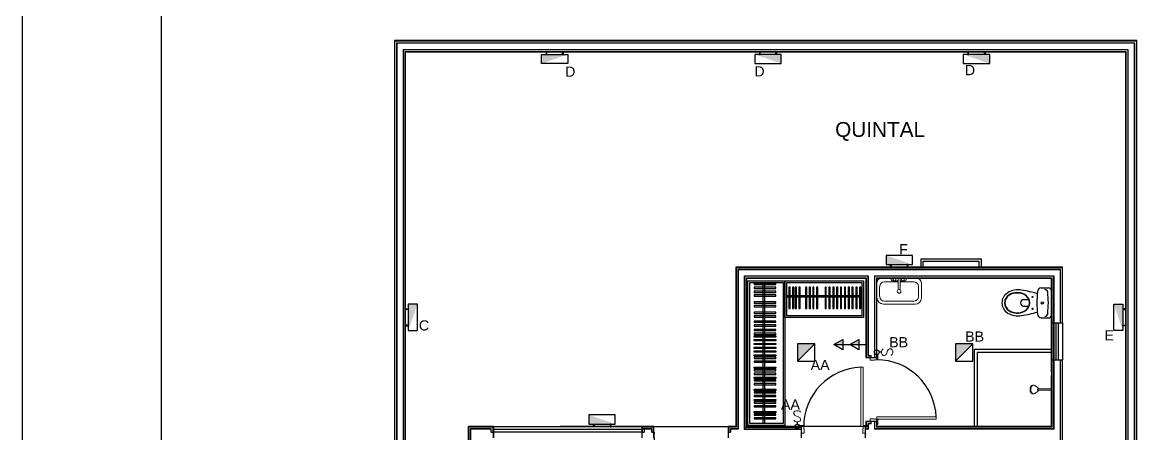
# Model space of a CAD drawing. Header units: millimetres. Extents: x 3082 to 3316, y 298 to 342.
# Drawn here: x 3252.96 to 3267.97, y 327.7 to 333.24 of the extents above; entities that cross this region are included whole.
import ezdxf
from ezdxf.enums import TextEntityAlignment as Align

# ---------------------------------------------------------------- set-up
doc = ezdxf.new("R2010")
doc.units = ezdxf.units.MM
doc.header["$MEASUREMENT"] = 0
doc.linetypes.add('CONTINU', pattern=[0])
for name, color, linetype in [('-HIDRO', 8, 'CONTINUOUS'), ('eletroduto parede e teto', 2, 'CONTINU'), ('Especificações', 3, 'CONTINUOUS'), ('PL3', 3, 'CONTINUOUS'), ('Pontos Elétricos', 3, 'CONTINUOUS'), ('Pontos Luminotécnicos', 3, 'CONTINUOUS'), ('PONTOS_ELETRICOS', 2, 'CONTINUOUS')]:
    doc.layers.add(name, color=color, linetype=linetype)
doc.styles.add('ARIAL', font='arial.ttf', dxfattribs={"height": 2})
doc.styles.add('Arial_2', font='arial.ttf', dxfattribs={"height": 200})
doc.styles.add('INTERRUPTOR', font='romant__.ttf', dxfattribs={"height": 0.6})

# ---------------------------------------------------------------- blocks, each defined once
blk = doc.blocks.new('terreo')
at = {"layer": '-HIDRO', "lineweight": 25}
for p, q in [((-5.711, 15.86), (-5.711, -11.14)), ((4.285, 15.86), (-5.711, 15.86)), ((4.285, -11.14), (4.285, 15.86)), ((-5.561, -10.99), (-5.561, 15.71)), ((-5.561, 15.71), (4.135, 15.71)), ((4.135, 15.71), (4.135, -6.09)), ((3.285, 12.81), (-1.115, 12.81)), ((-1.115, 12.81), (-1.115, 10.66)), ((3.285, 12.06), (3.285, 12.81)), ((-0.965, 12.66), (0.635, 12.66)), ((-0.965, 10.66), (-0.965, 12.66)), ((0.635, 12.66), (0.635, 11.59)), ((0.785, 12.66), (3.135, 12.66)), ((0.785, 11.59), (0.785, 12.66)), ((3.135, 12.66), (3.135, 11.398)), ((0.635, 11.59), (0.785, 11.59)), ((2.095, 11.7), (2.095, 10.66)), ((3.135, 11.7), (2.095, 11.7)), ((2.135, 11.66), (2.135, 10.66)), ((3.135, 11.66), (2.135, 11.66)), ((3.285, 9.063), (3.285, 11.56)), ((3.135, 11.348), (3.135, 10.66)), ((-4.378, 10.66), (-4.715, 10.66)), ((-4.715, 10.66), (-4.715, 0.793)), ((-4.378, 10.51), (-4.378, 10.66)), ((-2.216, 10.66), (-3.478, 10.66)), ((-2.378, 10.66), (-2.378, 10.51)), ((-2.216, 10.51), (-2.216, 10.66)), ((-1.115, 10.66), (-1.215, 10.66)), ((-1.215, 10.66), (-1.215, 10.51)), ((-0.27, 10.66), (-0.965, 10.66)), ((-0.23, 10.51), (-0.23, 10.66)), ((0.635, 10.66), (0.63, 10.66)), ((0.63, 10.66), (0.63, 10.51)), ((0.785, 10.73), (0.635, 10.73)), ((0.635, 10.73), (0.635, 10.66)), ((0.785, 10.66), (0.785, 10.73)), ((3.135, 10.66), (0.785, 10.66))]:
    blk.add_line(p, q, dxfattribs=at)
at = {"layer": '-HIDRO'}
for p, q in [((-5.711, 15.858), (4.282, 15.858)), ((-5.708, 15.858), (-5.708, -11.137)), ((-5.706, -11.135), (-5.706, 15.858)), ((-5.706, 15.855), (4.28, 15.855)), ((-5.681, 15.83), (-5.681, -11.11)), ((-5.681, 15.83), (4.255, 15.83)), ((-5.678, 15.828), (-5.678, -11.107)), ((-5.678, 15.828), (4.252, 15.828)), ((4.252, 15.828), (4.252, -11.107)), ((4.255, 15.83), (4.255, -11.11)), ((4.28, 15.855), (4.28, -11.135)), ((4.282, 15.858), (4.282, -11.137)), ((-5.593, 15.742), (-5.593, -11.023)), ((-5.593, 15.742), (4.167, 15.742)), ((-5.591, 15.74), (-5.591, -11.02)), ((-5.591, 15.74), (4.165, 15.74)), ((-5.566, 15.715), (-5.566, -10.995)), ((-5.566, 15.715), (4.14, 15.715)), ((-5.563, -10.992), (-5.563, 15.715)), ((-5.563, 15.713), (4.138, 15.713)), ((-5.563, 15.71), (-5.561, 15.71)), ((4.138, 15.713), (4.138, -6.092)), ((4.14, 15.715), (4.14, -6.095)), ((4.165, 15.74), (4.165, -6.12)), ((4.167, 15.742), (4.167, -6.123)), ((-1.115, 12.807), (3.282, 12.807)), ((-1.112, 12.807), (-1.112, 10.658)), ((-1.112, 12.805), (3.28, 12.805)), ((-1.11, 12.805), (-1.11, 10.655)), ((-1.085, 12.78), (3.255, 12.78)), ((-1.085, 12.78), (-1.085, 10.63)), ((-1.083, 12.778), (3.252, 12.778)), ((-1.083, 12.778), (-1.083, 10.627)), ((3.252, 12.778), (3.252, 12.06)), ((3.255, 12.78), (3.255, 12.06)), ((3.28, 12.805), (3.28, 12.06)), ((3.282, 12.807), (3.282, 12.06)), ((-0.998, 12.693), (0.667, 12.693)), ((-0.998, 12.693), (-0.998, 10.62)), ((-0.995, 12.69), (0.665, 12.69)), ((-0.995, 10.623), (-0.995, 12.69)), ((-0.97, 12.665), (0.64, 12.665)), ((-0.97, 10.645), (-0.97, 12.665)), ((-0.97, 12.662), (0.638, 12.662)), ((-0.968, 10.658), (-0.968, 12.662)), ((-0.965, 12.66), (-0.968, 12.66)), ((-0.952, 10.676), (-0.952, 12.626)), ((-0.952, 12.626), (-0.454, 12.626)), ((-0.454, 12.626), (-0.454, 10.676)), ((-0.454, 12.128), (-0.454, 12.626)), ((-0.454, 12.626), (0.607, 12.626)), ((0.607, 12.626), (0.607, 12.128)), ((0.638, 12.662), (0.638, 11.592)), ((0.64, 12.665), (0.64, 11.595)), ((0.665, 12.69), (0.665, 11.62)), ((0.667, 12.693), (0.667, 11.62)), ((0.752, 12.693), (3.167, 12.693)), ((0.752, 12.693), (0.752, 11.59)), ((0.755, 12.69), (3.165, 12.69)), ((0.755, 12.69), (0.755, 11.59)), ((0.78, 12.665), (3.14, 12.665)), ((0.78, 12.665), (0.78, 11.59)), ((0.78, 12.662), (3.138, 12.662)), ((0.782, 12.662), (0.782, 11.59)), ((0.785, 12.66), (0.782, 12.66)), ((3.138, 12.662), (3.138, 10.658)), ((3.14, 12.665), (3.14, 10.655)), ((3.165, 12.69), (3.165, 10.63)), ((3.167, 12.693), (3.167, 10.627)), ((-0.927, 10.701), (-0.927, 12.602)), ((-0.927, 12.602), (-0.478, 12.602)), ((-0.478, 12.602), (-0.478, 10.701)), ((-0.429, 12.153), (-0.429, 12.602)), ((-0.429, 12.602), (0.582, 12.602)), ((0.582, 12.602), (0.582, 12.153)), ((3, 12.53), (3.096, 12.53)), ((2.762, 12.371), (2.832, 12.371)), ((2.762, 12.283), (2.832, 12.283)), ((0.607, 12.128), (-0.454, 12.128)), ((0.582, 12.153), (-0.429, 12.153)), ((3, 12.125), (3.096, 12.125)), ((3.135, 12.06), (3.285, 12.06)), ((3.135, 12.06), (3.135, 11.56)), ((3.195, 12.06), (3.195, 11.56)), ((3.225, 12.06), (3.225, 11.56)), ((3.285, 12.06), (3.285, 11.56)), ((0.638, 11.592), (0.71, 11.592)), ((0.64, 11.595), (0.71, 11.595)), ((0.665, 11.62), (0.71, 11.62)), ((0.71, 11.59), (0.71, 11.62)), ((3.135, 11.56), (3.285, 11.56)), ((3.252, 11.56), (3.252, 9.063)), ((3.255, 11.56), (3.255, 9.063)), ((3.28, 11.56), (3.28, 9.063)), ((3.282, 11.56), (3.282, 9.063)), ((-4.712, 0.793), (-4.712, 10.66)), ((-4.381, 10.658), (-4.712, 10.658)), ((-4.71, 0.793), (-4.71, 10.658)), ((-4.381, 10.585), (-4.381, 10.658)), ((-4.378, 10.66), (-2.378, 10.66)), ((-4.378, 10.66), (-4.378, 10.51)), ((-2.378, 10.66), (-2.378, 10.51)), ((-2.218, 10.658), (-2.378, 10.658)), ((-2.376, 10.658), (-2.376, 10.585)), ((-2.218, 10.585), (-2.218, 10.658)), ((-2.215, 10.66), (-1.215, 10.66)), ((-1.212, 10.658), (-1.212, 10.585)), ((-1.112, 10.658), (-1.212, 10.658)), ((-0.968, 10.66), (-0.965, 10.66)), ((-0.23, 10.658), (-0.968, 10.658)), ((-0.454, 10.676), (-0.952, 10.676)), ((-0.478, 10.701), (-0.927, 10.701)), ((0.57, 10.66), (-0.2, 10.66)), ((0.638, 10.658), (0.63, 10.658)), ((0.638, 10.727), (0.638, 10.658)), ((0.71, 10.727), (0.638, 10.727)), ((0.64, 10.725), (0.64, 10.655)), ((0.71, 10.725), (0.64, 10.725)), ((0.665, 10.7), (0.665, 10.63)), ((0.71, 10.7), (0.665, 10.7)), ((0.667, 10.7), (0.667, 10.627)), ((0.71, 10.7), (0.71, 10.73)), ((0.752, 10.73), (0.752, 10.627)), ((0.755, 10.73), (0.755, 10.63)), ((0.78, 10.73), (0.78, 10.655)), ((3.138, 10.658), (0.78, 10.658)), ((0.782, 10.73), (0.782, 10.658)), ((0.782, 10.66), (0.785, 10.66)), ((-4.383, 10.655), (-4.71, 10.655)), ((-4.408, 10.63), (-4.685, 10.63)), ((-4.685, 0.793), (-4.685, 10.63)), ((-4.408, 10.627), (-4.682, 10.627)), ((-4.682, 0.793), (-4.682, 10.627)), ((-4.408, 10.585), (-4.408, 10.63)), ((-4.408, 10.585), (-4.378, 10.585)), ((-4.383, 10.585), (-4.383, 10.655)), ((-2.378, 10.62), (-4.378, 10.62)), ((-2.378, 10.585), (-4.378, 10.585)), ((-2.221, 10.655), (-2.378, 10.655)), ((-2.246, 10.63), (-2.378, 10.63)), ((-2.246, 10.627), (-2.378, 10.627)), ((-2.378, 10.585), (-2.348, 10.585)), ((-2.373, 10.655), (-2.373, 10.585)), ((-2.348, 10.63), (-2.348, 10.585)), ((-2.246, 10.585), (-2.246, 10.63)), ((-2.246, 10.585), (-2.216, 10.585)), ((-2.221, 10.585), (-2.221, 10.655)), ((-1.215, 10.585), (-1.185, 10.585)), ((-1.11, 10.655), (-1.21, 10.655)), ((-1.21, 10.655), (-1.21, 10.585)), ((-1.085, 10.63), (-1.185, 10.63)), ((-1.185, 10.63), (-1.185, 10.585)), ((-1.083, 10.627), (-1.185, 10.627)), ((-0.23, 10.62), (-0.998, 10.62)), ((-0.23, 10.645), (-0.995, 10.645)), ((-0.23, 10.623), (-0.995, 10.623)), ((-0.23, 10.655), (-0.97, 10.655)), ((0.64, 10.655), (0.63, 10.655)), ((0.665, 10.63), (0.63, 10.63)), ((0.667, 10.627), (0.63, 10.627)), ((3.167, 10.627), (0.752, 10.627)), ((3.165, 10.63), (0.755, 10.63)), ((3.14, 10.655), (0.78, 10.655))]:
    blk.add_line(p, q, dxfattribs=at)
at = {"layer": '-HIDRO', "linetype": 'Continuous'}
for p, q in [((1.38, 12.81), (1.38, 12.92)), ((1.38, 12.92), (2.19, 12.92)), ((2.19, 12.92), (2.19, 12.81)), ((1.41, 12.81), (1.41, 12.89)), ((1.41, 12.89), (2.16, 12.89)), ((2.16, 12.81), (1.41, 12.81)), ((2.16, 12.89), (2.16, 12.81))]:
    blk.add_line(p, q, dxfattribs=at)
at = {"layer": '-HIDRO', "lineweight": 9}
for p, q in [((1.072, 12.612), (0.887, 12.612)), ((0.996, 12.622), (1.072, 12.622)), ((1.072, 12.641), (1.072, 12.52)), ((1.098, 12.641), (1.098, 12.52)), ((1.098, 12.622), (1.161, 12.622)), ((1.283, 12.612), (1.098, 12.612)), ((0.823, 12.549), (0.823, 12.412)), ((1.347, 12.412), (1.347, 12.549)), ((1.385, 12.394), (1.385, 12.596)), ((1.385, 12.394), (1.385, 12.596)), ((0.874, 12.31), (1.301, 12.31)), ((0.874, 12.31), (1.301, 12.31)), ((0.887, 12.348), (1.283, 12.348)), ((2.898, 11.218), (2.891, 11.218)), ((2.957, 11.181), (2.917, 11.211)), ((2.917, 11.109), (2.957, 11.139)), ((2.987, 11.17), (2.955, 11.17)), ((2.955, 11.15), (2.987, 11.15)), ((3.134, 11.17), (3.115, 11.17)), ((3.115, 11.15), (3.134, 11.15)), ((3.14, 11.185), (3.134, 11.185)), ((3.134, 11.135), (3.134, 11.185)), ((3.134, 11.135), (3.14, 11.135)), ((3.14, 11.185), (3.14, 11.135)), ((2.891, 11.102), (2.898, 11.102))]:
    blk.add_line(p, q, dxfattribs=at)
at = {"layer": '-HIDRO', "ltscale": 0.5}
for p, q in [((-0.577, 12.589), (-0.866, 12.589)), ((-0.866, 12.589), (-0.866, 12.573)), ((-0.866, 12.573), (-0.577, 12.573)), ((-0.577, 12.539), (-0.866, 12.539)), ((-0.866, 12.539), (-0.866, 12.522)), ((-0.866, 12.522), (-0.577, 12.522)), ((-0.577, 12.485), (-0.866, 12.485)), ((-0.866, 12.485), (-0.866, 12.468)), ((-0.866, 12.468), (-0.577, 12.468)), ((-0.748, 12.602), (-0.748, 10.701)), ((-0.727, 12.602), (-0.727, 10.701)), ((-0.577, 12.573), (-0.577, 12.589)), ((-0.577, 12.522), (-0.577, 12.539)), ((-0.577, 12.468), (-0.577, 12.485)), ((-0.384, 12.54), (-0.4, 12.54)), ((-0.4, 12.54), (-0.4, 12.251)), ((-0.384, 12.251), (-0.384, 12.54)), ((-0.333, 12.54), (-0.35, 12.54)), ((-0.35, 12.54), (-0.35, 12.251)), ((-0.333, 12.251), (-0.333, 12.54)), ((-0.298, 12.54), (-0.314, 12.54)), ((-0.314, 12.54), (-0.314, 12.251)), ((-0.298, 12.251), (-0.298, 12.54)), ((-0.247, 12.54), (-0.264, 12.54)), ((-0.264, 12.54), (-0.264, 12.251)), ((-0.247, 12.251), (-0.247, 12.54)), ((-0.159, 12.54), (-0.176, 12.54)), ((-0.176, 12.54), (-0.176, 12.251)), ((-0.159, 12.251), (-0.159, 12.54)), ((-0.109, 12.54), (-0.125, 12.54)), ((-0.125, 12.54), (-0.125, 12.251)), ((-0.109, 12.251), (-0.109, 12.54)), ((-0.062, 12.54), (-0.078, 12.54)), ((-0.078, 12.54), (-0.078, 12.251)), ((-0.062, 12.251), (-0.062, 12.54)), ((-0.011, 12.54), (-0.028, 12.54)), ((-0.028, 12.54), (-0.028, 12.251)), ((-0.011, 12.251), (-0.011, 12.54)), ((0.105, 12.54), (0.088, 12.54)), ((0.088, 12.54), (0.088, 12.251)), ((0.105, 12.251), (0.105, 12.54)), ((0.155, 12.54), (0.139, 12.54)), ((0.139, 12.54), (0.139, 12.251)), ((0.155, 12.251), (0.155, 12.54)), ((0.209, 12.54), (0.193, 12.54)), ((0.193, 12.54), (0.193, 12.251)), ((0.209, 12.251), (0.209, 12.54)), ((0.26, 12.54), (0.243, 12.54)), ((0.243, 12.54), (0.243, 12.251)), ((0.26, 12.251), (0.26, 12.54)), ((0.311, 12.54), (0.294, 12.54)), ((0.294, 12.54), (0.294, 12.251)), ((0.311, 12.251), (0.311, 12.54)), ((0.364, 12.54), (0.348, 12.54)), ((0.348, 12.54), (0.348, 12.251)), ((0.364, 12.251), (0.364, 12.54)), ((0.415, 12.54), (0.399, 12.54)), ((0.399, 12.54), (0.399, 12.251)), ((0.415, 12.251), (0.415, 12.54)), ((0.466, 12.54), (0.449, 12.54)), ((0.449, 12.54), (0.449, 12.251)), ((0.466, 12.251), (0.466, 12.54)), ((0.52, 12.54), (0.503, 12.54)), ((0.503, 12.54), (0.503, 12.251)), ((0.52, 12.251), (0.52, 12.54)), ((0.57, 12.54), (0.554, 12.54)), ((0.554, 12.54), (0.554, 12.251)), ((0.57, 12.251), (0.57, 12.54)), ((-0.577, 12.434), (-0.866, 12.434)), ((-0.866, 12.434), (-0.866, 12.418)), ((-0.866, 12.418), (-0.577, 12.418)), ((-0.577, 12.34), (-0.866, 12.34)), ((-0.866, 12.34), (-0.866, 12.324)), ((-0.866, 12.324), (-0.577, 12.324)), ((-0.577, 12.418), (-0.577, 12.434)), ((-0.577, 12.324), (-0.577, 12.34)), ((0.554, 12.422), (-0.429, 12.422)), ((0.554, 12.402), (-0.429, 12.402)), ((-0.577, 12.29), (-0.866, 12.29)), ((-0.866, 12.29), (-0.866, 12.273)), ((-0.866, 12.273), (-0.577, 12.273)), ((-0.577, 12.202), (-0.866, 12.202)), ((-0.866, 12.202), (-0.866, 12.185)), ((-0.866, 12.185), (-0.577, 12.185)), ((-0.577, 12.273), (-0.577, 12.29)), ((-0.577, 12.185), (-0.577, 12.202)), ((-0.4, 12.251), (-0.384, 12.251)), ((-0.35, 12.251), (-0.333, 12.251)), ((-0.314, 12.251), (-0.298, 12.251)), ((-0.264, 12.251), (-0.247, 12.251)), ((-0.176, 12.251), (-0.159, 12.251)), ((-0.125, 12.251), (-0.109, 12.251)), ((-0.078, 12.251), (-0.062, 12.251)), ((-0.028, 12.251), (-0.011, 12.251)), ((0.088, 12.251), (0.105, 12.251)), ((0.139, 12.251), (0.155, 12.251)), ((0.193, 12.251), (0.209, 12.251)), ((0.243, 12.251), (0.26, 12.251)), ((0.294, 12.251), (0.311, 12.251)), ((0.348, 12.251), (0.364, 12.251)), ((0.399, 12.251), (0.415, 12.251)), ((0.449, 12.251), (0.466, 12.251)), ((0.503, 12.251), (0.52, 12.251)), ((0.554, 12.251), (0.57, 12.251)), ((-0.577, 12.151), (-0.866, 12.151)), ((-0.866, 12.151), (-0.866, 12.134)), ((-0.866, 12.134), (-0.577, 12.134)), ((-0.577, 12.082), (-0.866, 12.082)), ((-0.866, 12.082), (-0.866, 12.065)), ((-0.866, 12.065), (-0.577, 12.065)), ((-0.577, 12.031), (-0.866, 12.031)), ((-0.866, 12.031), (-0.866, 12.014)), ((-0.866, 12.014), (-0.577, 12.014)), ((-0.577, 12.134), (-0.577, 12.151)), ((-0.577, 12.065), (-0.577, 12.082)), ((-0.577, 12.014), (-0.577, 12.031)), ((-0.577, 11.97), (-0.866, 11.97)), ((-0.866, 11.97), (-0.866, 11.954)), ((-0.866, 11.954), (-0.577, 11.954)), ((-0.577, 11.92), (-0.866, 11.92)), ((-0.866, 11.92), (-0.866, 11.903)), ((-0.866, 11.903), (-0.577, 11.903)), ((-0.866, 11.867), (-0.866, 11.883)), ((-0.866, 11.883), (-0.577, 11.883)), ((-0.577, 11.867), (-0.866, 11.867)), ((-0.577, 11.954), (-0.577, 11.97)), ((-0.577, 11.903), (-0.577, 11.92)), ((-0.577, 11.883), (-0.577, 11.867)), ((-0.866, 11.816), (-0.866, 11.832)), ((-0.866, 11.832), (-0.577, 11.832)), ((-0.577, 11.816), (-0.866, 11.816)), ((-0.866, 11.765), (-0.866, 11.781)), ((-0.866, 11.781), (-0.577, 11.781)), ((-0.577, 11.765), (-0.866, 11.765)), ((-0.866, 11.714), (-0.866, 11.731)), ((-0.866, 11.731), (-0.577, 11.731)), ((-0.577, 11.714), (-0.866, 11.714)), ((-0.577, 11.832), (-0.577, 11.816)), ((-0.577, 11.781), (-0.577, 11.765)), ((-0.577, 11.731), (-0.577, 11.714)), ((-0.866, 11.663), (-0.866, 11.68)), ((-0.866, 11.68), (-0.577, 11.68)), ((-0.577, 11.663), (-0.866, 11.663)), ((-0.866, 11.613), (-0.866, 11.629)), ((-0.866, 11.629), (-0.577, 11.629)), ((-0.577, 11.613), (-0.866, 11.613)), ((-0.577, 11.595), (-0.866, 11.595)), ((-0.866, 11.595), (-0.866, 11.579)), ((-0.866, 11.579), (-0.577, 11.579)), ((-0.577, 11.68), (-0.577, 11.663)), ((-0.577, 11.629), (-0.577, 11.613)), ((-0.577, 11.579), (-0.577, 11.595)), ((-0.577, 11.544), (-0.866, 11.544)), ((-0.866, 11.544), (-0.866, 11.528)), ((-0.866, 11.528), (-0.577, 11.528)), ((-0.866, 11.447), (-0.866, 11.463)), ((-0.866, 11.463), (-0.577, 11.463)), ((-0.577, 11.447), (-0.866, 11.447)), ((-0.577, 11.43), (-0.866, 11.43)), ((-0.866, 11.43), (-0.866, 11.413)), ((-0.866, 11.413), (-0.577, 11.413)), ((-0.577, 11.528), (-0.577, 11.544)), ((-0.577, 11.463), (-0.577, 11.447)), ((-0.577, 11.413), (-0.577, 11.43)), ((-0.577, 11.379), (-0.866, 11.379)), ((-0.866, 11.379), (-0.866, 11.362)), ((-0.866, 11.362), (-0.577, 11.362)), ((-0.866, 11.309), (-0.866, 11.325)), ((-0.866, 11.325), (-0.577, 11.325)), ((-0.577, 11.309), (-0.866, 11.309)), ((-0.577, 11.291), (-0.866, 11.291)), ((-0.866, 11.291), (-0.866, 11.275)), ((-0.866, 11.275), (-0.577, 11.275)), ((-0.577, 11.362), (-0.577, 11.379)), ((-0.577, 11.325), (-0.577, 11.309)), ((-0.577, 11.275), (-0.577, 11.291)), ((-0.577, 11.241), (-0.866, 11.241)), ((-0.866, 11.241), (-0.866, 11.224)), ((-0.866, 11.224), (-0.577, 11.224)), ((-0.866, 11.149), (-0.866, 11.165)), ((-0.866, 11.165), (-0.577, 11.165)), ((-0.577, 11.149), (-0.866, 11.149)), ((-0.577, 11.131), (-0.866, 11.131)), ((-0.866, 11.131), (-0.866, 11.115)), ((-0.866, 11.115), (-0.577, 11.115)), ((-0.577, 11.224), (-0.577, 11.241)), ((-0.577, 11.165), (-0.577, 11.149)), ((-0.577, 11.115), (-0.577, 11.131)), ((-0.577, 11.08), (-0.866, 11.08)), ((-0.866, 11.08), (-0.866, 11.064)), ((-0.866, 11.064), (-0.577, 11.064)), ((-0.866, 11.01), (-0.866, 11.027)), ((-0.866, 11.027), (-0.577, 11.027)), ((-0.577, 11.01), (-0.866, 11.01)), ((-0.577, 10.993), (-0.866, 10.993)), ((-0.866, 10.993), (-0.866, 10.977)), ((-0.866, 10.977), (-0.577, 10.977)), ((-0.577, 11.064), (-0.577, 11.08)), ((-0.577, 11.027), (-0.577, 11.01)), ((-0.577, 10.977), (-0.577, 10.993)), ((-0.577, 10.942), (-0.866, 10.942)), ((-0.866, 10.942), (-0.866, 10.926)), ((-0.866, 10.926), (-0.577, 10.926)), ((-0.866, 10.847), (-0.866, 10.864)), ((-0.866, 10.864), (-0.577, 10.864)), ((-0.577, 10.847), (-0.866, 10.847)), ((-0.577, 10.83), (-0.866, 10.83)), ((-0.866, 10.83), (-0.866, 10.814)), ((-0.866, 10.814), (-0.577, 10.814)), ((-0.577, 10.926), (-0.577, 10.942)), ((-0.577, 10.864), (-0.577, 10.847)), ((-0.577, 10.814), (-0.577, 10.83)), ((-0.577, 10.779), (-0.866, 10.779)), ((-0.866, 10.779), (-0.866, 10.763)), ((-0.866, 10.763), (-0.577, 10.763)), ((-0.577, 10.763), (-0.577, 10.779))]:
    blk.add_line(p, q, dxfattribs=at)
at = {"layer": '-HIDRO', "lineweight": 13}
for p, q in [((0.695, 11.59), (0.695, 11.555)), ((0.755, 11.555), (0.755, 11.56)), ((0.755, 11.56), (0.785, 11.56)), ((0.795, 11.63), (0.785, 11.63)), ((0.785, 11.59), (0.785, 11.56)), ((0.785, 11.56), (0.785, 11.59)), ((0.785, 11.56), (0.795, 11.56)), ((0.8, 11.565), (0.8, 11.625)), ((0.6, 11.46), (0.57, 11.46)), ((0.57, 11.46), (0.57, 10.66)), ((0.6, 10.66), (0.6, 11.46)), ((0.695, 11.555), (0.755, 11.555)), ((-0.27, 10.67), (-0.27, 10.66)), ((-0.27, 10.66), (-0.2, 10.66)), ((-0.205, 10.675), (-0.265, 10.675)), ((-0.2, 10.66), (-0.23, 10.66)), ((-0.23, 10.66), (-0.23, 10.57)), ((-0.2, 10.66), (-0.2, 10.67)), ((-0.2, 10.63), (-0.2, 10.66)), ((0.57, 10.66), (0.6, 10.66)), ((0.6, 10.66), (0.67, 10.66)), ((0.63, 10.66), (0.6, 10.66)), ((0.6, 10.66), (0.6, 10.63)), ((0.665, 10.675), (0.605, 10.675)), ((0.63, 10.57), (0.63, 10.66)), ((0.67, 10.66), (0.67, 10.67)), ((0.755, 10.765), (0.695, 10.765)), ((0.695, 10.765), (0.695, 10.73)), ((0.755, 10.76), (0.755, 10.765)), ((0.785, 10.76), (0.755, 10.76)), ((0.785, 10.79), (0.785, 10.76)), ((1.585, 10.79), (0.785, 10.79)), ((0.785, 10.76), (1.585, 10.76)), ((0.785, 10.76), (0.785, 10.73)), ((0.785, 10.73), (0.785, 10.76)), ((0.785, 10.69), (0.795, 10.69)), ((0.8, 10.695), (0.8, 10.755)), ((1.585, 10.76), (1.585, 10.79)), ((-2.378, 10.62), (-4.378, 10.62)), ((-2.378, 10.585), (-4.378, 10.585)), ((-0.23, 10.57), (-0.195, 10.57)), ((-0.195, 10.63), (-0.2, 10.63)), ((-0.195, 10.57), (-0.195, 10.63)), ((0.595, 10.63), (0.595, 10.57)), ((0.6, 10.63), (0.595, 10.63)), ((0.595, 10.57), (0.63, 10.57))]:
    blk.add_line(p, q, dxfattribs=at)
at = {"layer": '-HIDRO', "lineweight": 9, "flags": 128}
for points in [[(2.891, 11.218), (2.889, 11.218), (2.887, 11.218), (2.885, 11.218), (2.884, 11.217), (2.882, 11.217), (2.88, 11.216), (2.878, 11.216), (2.877, 11.215), (2.875, 11.214), (2.874, 11.213), (2.872, 11.212), (2.87, 11.211), (2.869, 11.21), (2.867, 11.209), (2.866, 11.207), (2.865, 11.206), (2.863, 11.205), (2.862, 11.203), (2.861, 11.201), (2.86, 11.2), (2.859, 11.198), (2.857, 11.196), (2.856, 11.195), (2.856, 11.193), (2.855, 11.191), (2.854, 11.189), (2.853, 11.187), (2.852, 11.185), (2.852, 11.183), (2.851, 11.181), (2.85, 11.178), (2.85, 11.176), (2.849, 11.174), (2.849, 11.172), (2.849, 11.17), (2.849, 11.167), (2.848, 11.165), (2.848, 11.163), (2.848, 11.161), (2.848, 11.16)], [(2.848, 11.16), (2.848, 11.158), (2.848, 11.155), (2.848, 11.153), (2.849, 11.151), (2.849, 11.149), (2.849, 11.147), (2.85, 11.144), (2.85, 11.142), (2.851, 11.14), (2.851, 11.138), (2.852, 11.136), (2.853, 11.134), (2.854, 11.132), (2.854, 11.13), (2.855, 11.128), (2.856, 11.126), (2.857, 11.124), (2.858, 11.122), (2.859, 11.121), (2.861, 11.119), (2.862, 11.117), (2.863, 11.116), (2.864, 11.114), (2.866, 11.113), (2.867, 11.112), (2.869, 11.11), (2.87, 11.109), (2.872, 11.108), (2.873, 11.107), (2.875, 11.106), (2.876, 11.105), (2.878, 11.105), (2.88, 11.104), (2.881, 11.103), (2.883, 11.103), (2.885, 11.103), (2.887, 11.102), (2.888, 11.102), (2.89, 11.102), (2.891, 11.102)], [(2.965, 11.17), (2.965, 11.171), (2.965, 11.172), (2.964, 11.172), (2.964, 11.173), (2.964, 11.174), (2.963, 11.175), (2.963, 11.176), (2.962, 11.176), (2.962, 11.177), (2.961, 11.178), (2.96, 11.179), (2.96, 11.179), (2.959, 11.18), (2.958, 11.181), (2.957, 11.181), (2.957, 11.181)], [(2.957, 11.139), (2.958, 11.139), (2.959, 11.14), (2.96, 11.141), (2.96, 11.141), (2.961, 11.142), (2.961, 11.143), (2.962, 11.144), (2.963, 11.144), (2.963, 11.145), (2.964, 11.146), (2.964, 11.147), (2.964, 11.147), (2.965, 11.148), (2.965, 11.149), (2.965, 11.15)], [(3.115, 11.17), (3.107, 11.17), (3.1, 11.17), (3.093, 11.17), (3.086, 11.17), (3.079, 11.17), (3.072, 11.17), (3.065, 11.17), (3.058, 11.17), (3.051, 11.17), (3.044, 11.17), (3.038, 11.17), (3.031, 11.17), (3.025, 11.17), (3.019, 11.17), (3.013, 11.17), (3.007, 11.17), (3.001, 11.17), (2.996, 11.17), (2.991, 11.17), (2.987, 11.17)], [(2.987, 11.15), (2.992, 11.15), (2.998, 11.15), (3.003, 11.15), (3.009, 11.15), (3.015, 11.15), (3.021, 11.15), (3.027, 11.15), (3.034, 11.15), (3.04, 11.15), (3.047, 11.15), (3.054, 11.15), (3.06, 11.15), (3.067, 11.15), (3.074, 11.15), (3.081, 11.15), (3.088, 11.15), (3.096, 11.15), (3.103, 11.15), (3.11, 11.15), (3.115, 11.15)]]:
    blk.add_lwpolyline(points, dxfattribs=at)
at = {"layer": '-HIDRO'}
for centre, radius in [((2.88, 12.407), 0.00736), ((3.013, 12.327), 0.016), ((2.88, 12.247), 0.00736)]:
    blk.add_circle(centre, radius, dxfattribs=at)
at = {"layer": '-HIDRO', "lineweight": 9}
for centre, radius, start, end in [((0.849, 12.596), 0.0635, 90, 180), ((0.849, 12.596), 0.0635, 90, 180), ((0.887, 12.549), 0.0635, 90, 180), ((0.996, 12.641), 0.019, 90, 270), ((1.021, 12.641), 0.019, 0, 180), ((1.021, 12.641), 0.019, 180, 0), ((1.085, 12.641), 0.0127, 0, 180), ((1.136, 12.641), 0.019, 0, 180), ((1.136, 12.641), 0.019, 180, 0), ((1.161, 12.641), 0.019, 270, 90), ((1.283, 12.549), 0.0635, 0, 90), ((1.321, 12.596), 0.0635, 0, 90), ((1.321, 12.596), 0.0635, 0, 90), ((1.085, 12.483), 0.0254, 0, 180), ((1.085, 12.483), 0.0254, 180, 0), ((1.085, 12.52), 0.0127, 180, 0), ((0.874, 12.399), 0.0889, 180, 270), ((0.874, 12.399), 0.0889, 180, 270), ((0.887, 12.412), 0.0635, 180, 270), ((1.283, 12.412), 0.0635, 270, 0), ((1.301, 12.394), 0.0844, 270, 0), ((1.301, 12.394), 0.0844, 270, 0)]:
    blk.add_arc(centre, radius, start, end, dxfattribs=at)
at = {"layer": '-HIDRO'}
for centre, radius, start, end in [((2.629, 12.327), 0.159, 121.3849, 238.6151), ((2.687, 12.232), 0.271, 79.9099, 121.3849), ((2.677, 12.245), 0.22, 64.6014, 120.246), ((2.677, 12.245), 0.215, 64.6014, 120.246), ((2.251, 9.779), 2.762, 75.3941, 79.9099), ((4.267, 12.327), 1.326, 173.3961, 186.6039), ((3, 12.48), 0.05, 90, 180), ((3.046, 12.466), 0.0408, 7.1391, 90), ((1.937, 12.327), 1.158, 352.8609, 7.1391), ((3.096, 12.49), 0.0394, 0, 90), ((2.629, 12.327), 0.125, 120.246, 239.754), ((2.629, 12.327), 0.12, 120.246, 239.754), ((2.764, 12.327), 0.044, 92.6863, 267.3137), ((2.716, 12.327), 0.124, 295.3986, 64.6014), ((2.716, 12.327), 0.129, 295.3986, 64.6014), ((2.687, 12.422), 0.271, 238.6151, 280.0901), ((2.677, 12.409), 0.22, 239.754, 295.3986), ((2.677, 12.409), 0.215, 239.754, 295.3986), ((2.251, 14.875), 2.762, 280.0901, 284.6059), ((3, 12.175), 0.05, 180, 270), ((3.046, 12.188), 0.0408, 270, 352.8609), ((3.096, 12.164), 0.0394, 270, 0), ((0.785, 10.76), 0.8, 2.1491, 90), ((0.6, 10.66), 0.8, 92.1491, 180), ((-1.232, 10.544), 0.984, 177.6274, 270.0925)]:
    blk.add_arc(centre, radius, start, end, dxfattribs=at)
at = {"layer": '-HIDRO', "lineweight": 13}
for centre, start, end in [((0.795, 11.625), 0, 90), ((0.795, 11.565), 270, 0), ((-0.265, 10.67), 90, 180), ((-0.205, 10.67), 0, 90), ((0.605, 10.67), 90, 180), ((0.665, 10.67), 0, 90), ((0.795, 10.755), 0, 90), ((0.795, 10.695), 270, 0)]:
    blk.add_arc(centre, 0.005, start, end, dxfattribs=at)
at = {"layer": '-HIDRO', "lineweight": 9}
for centre, major_axis, start_param, end_param in [((2.898, 11.16), (0, 0.058), 5.609987, 7.853982), ((2.898, 11.16), (0, -0.058), 4.712389, 6.956384), ((2.955, 11.16), (0, 0.01), 0.785398, 1.570796), ((2.955, 11.16), (0, 0.01), 1.570796, 2.879793), ((2.955, 11.16), (0, 0.01), 0, 0.523599), ((2.955, 11.16), (0, -0.01), 6.025361, 6.283185)]:
    blk.add_ellipse(centre, major_axis=major_axis, ratio=0.707107, start_param=start_param, end_param=end_param, dxfattribs=at)
at = {"layer": '-HIDRO', "style": 'Arial_2'}
blk.add_text('QUINTAL', height=0.2, dxfattribs=at).set_placement((0.224, 14.563))
blk = doc.blocks.new('LUMINÁRIA.05')
at = {"layer": 'Pontos Luminotécnicos', "ltscale": 0.05}
h = blk.add_hatch(color=9, dxfattribs=at)
h.dxf.hatch_style = 1
h.paths.add_polyline_path([(0.155, 0.155), (0, 0.155), (0, 0)])
blk.add_line((0, 0), (0.155, 0.155), dxfattribs=at)
blk.add_lwpolyline([(0, 0), (0.155, 0), (0.155, 0.155), (0, 0.155)], close=True, dxfattribs=at)
blk = doc.blocks.new('arandela')
at = {"layer": 'eletroduto parede e teto'}
blk.add_hatch(color=9, dxfattribs=at).paths.add_polyline_path([(-0.034, -0.145), (0.09, 0.211), (-0.034, 0.211)])
at = {"layer": 'Pontos Luminotécnicos', "ltscale": 0.5}
for points in [[(-0.034, -0.145), (0.09, -0.145), (0.09, 0.211), (-0.034, 0.211)], [(-0.07, 0.149), (-0.034, 0.149), (-0.034, 0.14), (-0.07, 0.14)], [(-0.07, -0.083), (-0.034, -0.083), (-0.034, -0.074), (-0.07, -0.074)]]:
    blk.add_lwpolyline(points, close=True, dxfattribs=at)
blk = doc.blocks.new('POMNTO DUPLO1.15')
at = {"layer": 'Pontos Elétricos'}
h = blk.add_hatch(color=251, dxfattribs=at)
h.dxf.hatch_style = 1
h.paths.add_polyline_path([(0, 0.1026), (0, 0.0446), (0.0335, 0.0446)])
h.paths.add_polyline_path([(0, 0.2051), (0, 0.1472), (0.0335, 0.1472)])
at = {"layer": 'PL3'}
for p, q in [((0, 0.2051), (0, 0.1026)), ((0, 0.1026), (0, 0))]:
    blk.add_line(p, q, dxfattribs=at)
for points in [[(-0.0335, 0.1472), (0, 0.2051), (0.0335, 0.1472)], [(-0.0335, 0.0446), (0, 0.1026), (0.0335, 0.0446)]]:
    blk.add_lwpolyline(points, close=True, dxfattribs=at)
blk = doc.blocks.new('I_i1')
at = {"layer": 'PONTOS_ELETRICOS'}
blk.add_line((0, -0.065), (0, -0.032), dxfattribs=at)
blk.add_circle((0, 0), 0.0317, dxfattribs=at)
at = {"layer": 'PONTOS_ELETRICOS', "style": 'INTERRUPTOR'}
blk.add_text('S', height=0.15, dxfattribs=at).set_placement((0, -0.14), align=Align.MIDDLE)

msp = doc.modelspace()

# ---------------------------------------------------------------- linework, layer by layer
at = {"layer": '-HIDRO'}
for p, q in [((3252.961, 342.298), (3252.961, 297.748)), ((3254.836, 298.498), (3254.836, 341.548))]:
    msp.add_line(p, q, dxfattribs=at)

# ---------------------------------------------------------------- block references
at = {"layer": 'eletroduto parede e teto'}
for name, p in [('terreo', (3263.684, 317.132)), ('arandela', (3258.193, 329.232))]:
    msp.add_blockref(name, p, dxfattribs=at)
at = {"layer": 'eletroduto parede e teto', "xscale": -1, "rotation": 89.99999999964643}
msp.add_blockref('arandela', (3260.164, 332.772), dxfattribs=at)
at = {"layer": 'eletroduto parede e teto'}
for p, rotation in [((3262.971, 332.772), 270), ((3265.778, 332.772), 270), ((3264.804, 330.009), 90), ((3260.802, 327.861), 90)]:
    msp.add_blockref('arandela', p, dxfattribs=dict(at, rotation=rotation))
at = {"layer": 'eletroduto parede e teto', "xscale": -1}
msp.add_blockref('arandela', (3267.749, 329.232), dxfattribs=at)
at = {"layer": 'Especificações'}
for p, rotation in [((3264.469, 328.794), 90), ((3263.398, 327.792), 180)]:
    msp.add_blockref('I_i1', p, dxfattribs=dict(at, rotation=rotation))
at = {"layer": 'Pontos Elétricos', "xscale": 2.1, "yscale": 2.1, "zscale": 2.1, "rotation": 90.00000000000934}
msp.add_blockref('POMNTO DUPLO1.15', (3264.321, 328.897), dxfattribs=at)
at = {"layer": 'Pontos Luminotécnicos', "xscale": 1.5, "yscale": 1.5, "zscale": 1.5}
for p in [(3263.403, 328.675), (3265.528, 328.675)]:
    msp.add_blockref('LUMINÁRIA.05', p, dxfattribs=at)

# ---------------------------------------------------------------- texts
at = {"layer": 'Pontos Elétricos', "color": 4, "style": 'ARIAL'}
for s, height, p in [('D', 0.137, (3260.34, 332.505)), ('D', 0.137, (3262.889, 332.509)), ('D', 0.137, (3265.723, 332.526)), ('F', 0.137, (3264.827, 330.113)), ('C', 0.137, (3258.371, 329.087)), ('BB', 0.1369, (3264.763, 328.861)), ('BB', 0.1369, (3265.786, 328.937)), ('E', 0.137, (3267.597, 328.953)), ('AA', 0.1369, (3263.706, 328.554)), ('AA', 0.1369, (3263.306, 328.022))]:
    msp.add_text(s, height=height, dxfattribs=at).set_placement(p, align=Align.CENTER)

doc.saveas('drawing.dxf')
